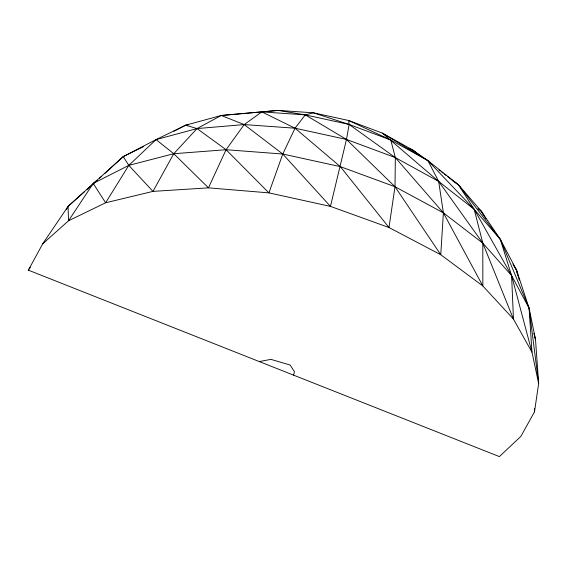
<?xml version="1.0" encoding="UTF-8"?>
<svg xmlns="http://www.w3.org/2000/svg" width="567" height="567" viewBox="0 0 567 567"><rect width="100%" height="100%" fill="white"/><g stroke="black" fill="none" stroke-linecap="round" stroke-linejoin="round"><path stroke-width="0.85" d="M534.539 408.325L534.49 411.862L520.882 436.377L499.371 456.598L28.35 270.154L42.738 243.789L68.054 206.402L123.23 156.605L156.074 139.602L185.636 125.201L221.229 115.484L278.255 110.402L313.36 112.805L348.67 120.502L382.25 133.075L412.322 149.787L427.879 160.61L458.519 184.877L481.39 211.342L500.349 239.409L516.502 269.991L529.089 308.186L535.496 339.349L538.65 383.526L534.49 411.862L534.376 410.097M293.6 375.148L294.429 371.676L290.148 365.042L270.934 359.365L259.289 361.562M66.346 209.492L68.054 206.402L84.455 191.724M28.35 270.154L30.327 267.213M44.538 241.932L42.738 243.789L68.529 220.776L93.208 183.432L97.007 180.306M447.32 176.372L458.519 184.877L500.349 239.409L511.597 275.569L531.974 352.199L538.65 383.526L529.089 308.186L500.349 239.409L474.189 209.308L438.681 181.433L395.341 157.598L346.48 139.439L295.031 128.206L244.193 124.577L197.011 128.574L156.074 139.602L128.801 165.366L105.625 202.78L68.529 220.776L68.054 206.402M99.544 178.222L101.465 176.465M104.661 173.545L123.23 156.605L143.437 146.676M87.077 189.378L96.914 180.568M156.074 139.602L173.764 153.721L208.465 187.847L268.921 192.872L330.462 206.388L388.983 227.53L440.75 254.725L482.843 285.974L513.468 319.129L511.597 275.569L474.189 209.308L427.879 160.61L390.776 140.014L349.123 124.442L305.287 114.881L261.826 111.89L244.193 124.577L226.07 149.716L208.465 187.847L152.984 191.384L105.625 202.78L93.208 183.432L128.801 165.366L173.764 153.721L226.07 149.716L282.777 154.033L340.328 166.627L395.001 186.72L443.387 212.852L482.808 243.144L511.597 275.569L529.089 308.186L531.974 352.199L513.468 319.129L482.808 243.144L474.189 209.308L458.519 184.877L452.183 180.306M173.885 131.275L185.636 125.201L197.011 128.574L226.07 149.716L268.921 192.872L282.777 154.033L295.031 128.206L305.287 114.881L313.36 112.805L349.123 124.442L395.341 157.598L443.387 212.852L482.843 285.974L482.808 243.144L438.681 181.433L382.25 133.075L427.879 160.61L438.681 181.433L443.387 212.852L440.75 254.725L395.001 186.72L346.48 139.439L305.287 114.881L278.255 110.402L221.229 115.484L197.011 128.574L173.764 153.721L152.984 191.384L128.801 165.366L123.23 156.605M243.562 113.776L245.235 113.322M185.636 125.201L188.237 124.86M408.991 148.646L412.322 149.787L419.318 155.103M221.229 115.484L244.193 124.577L282.777 154.033L330.462 206.388L346.48 139.439L349.123 124.442L348.67 120.502L390.776 140.014L395.341 157.598L395.001 186.72L388.983 227.53L340.328 166.627L295.031 128.206L261.826 111.89M438.922 169.994L440.318 171.057M441.721 172.12L443.118 173.183M444.521 174.246L445.917 175.309M412.322 149.787L419.098 155.152M478.009 208.656L481.39 211.342L485.891 218.862M478.201 208.323L481.39 211.342L483.041 214.446M514.099 266.327L516.502 269.991L519.28 280.141M512.901 263.974L516.502 269.991L517.565 275.052M534.433 336.033L535.496 339.349L533.873 333.431"/></g></svg>
